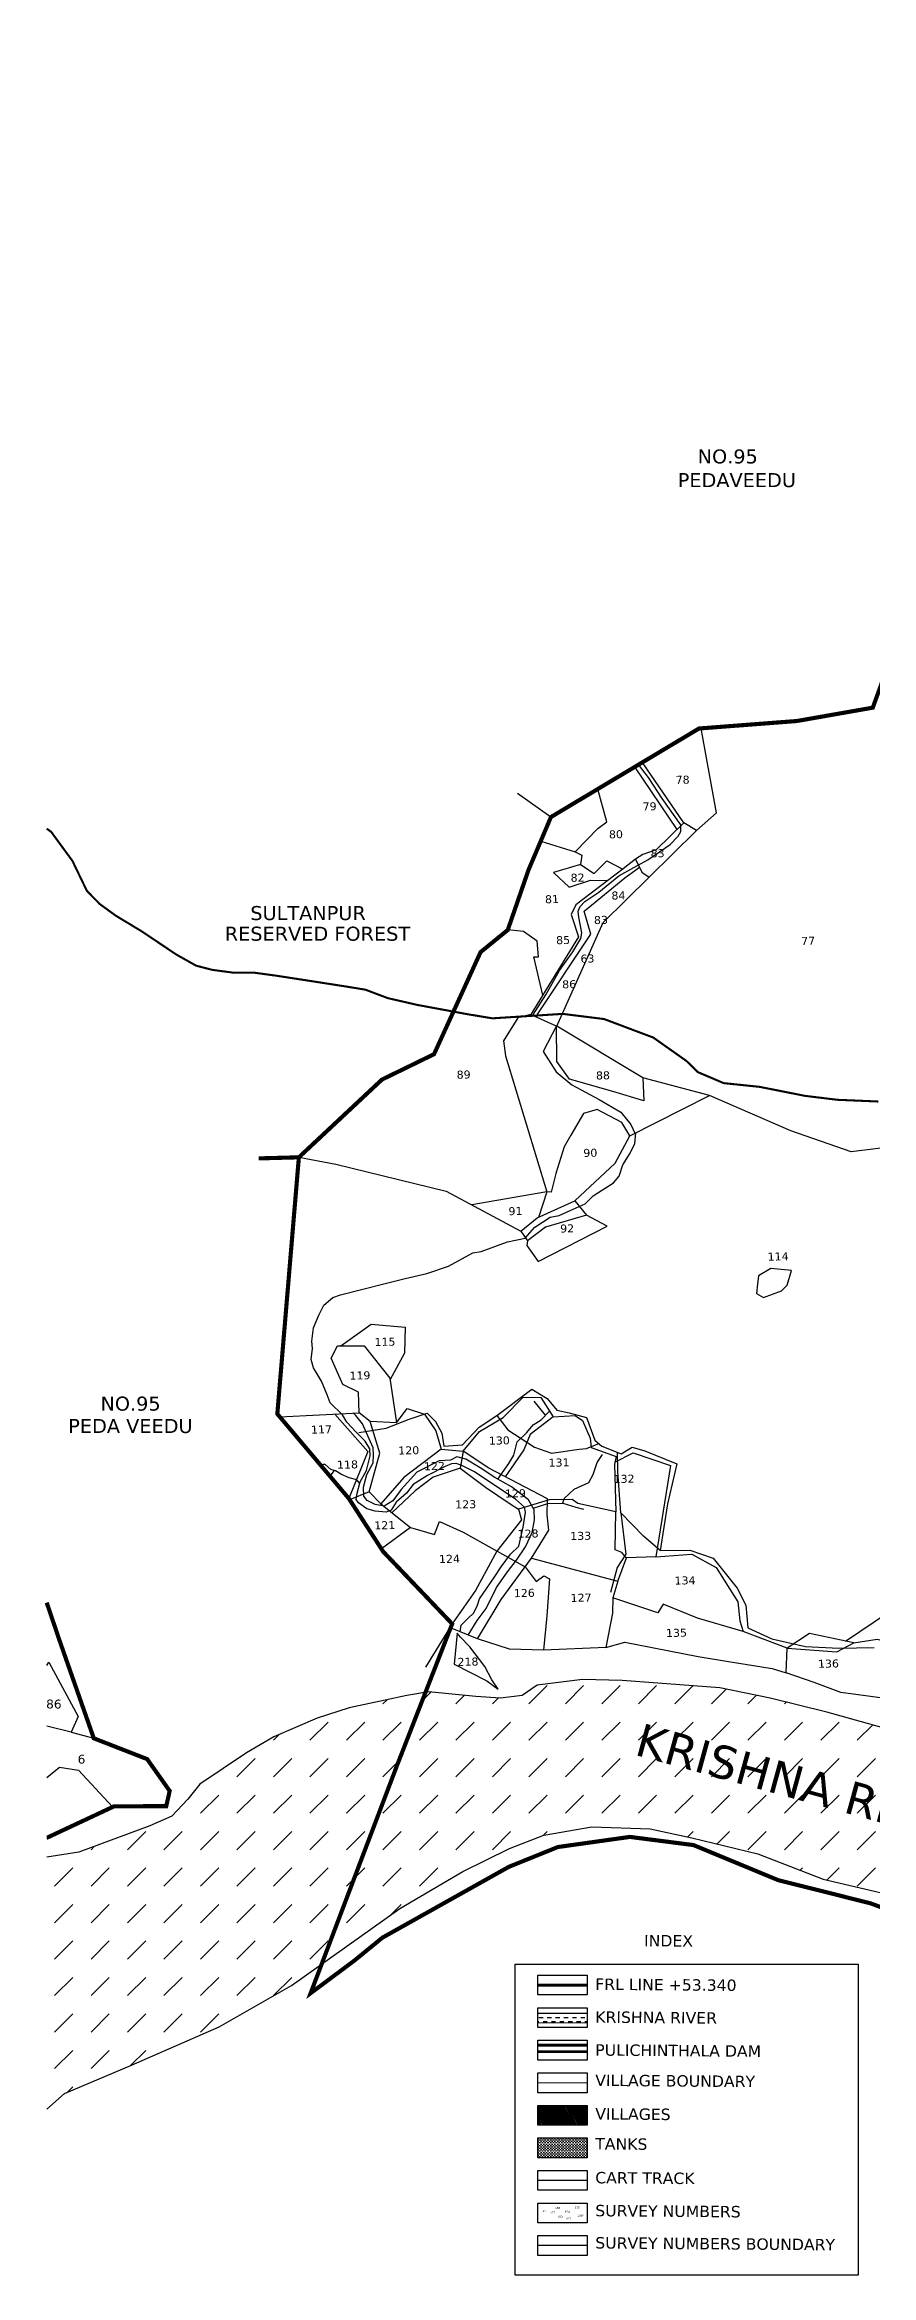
# Model space of a CAD drawing. Header units: inches. Extents: x 376334 to 382331, y 1846108 to 1851516.
# Drawn here: x 376334 to 378336, y 1846108 to 1851514 of the extents above; entities that cross this region are included whole.
import ezdxf

# ---------------------------------------------------------------- set-up
doc = ezdxf.new("R2010")
doc.units = ezdxf.units.IN
doc.header["$MEASUREMENT"] = 0
for name, color, linetype in [('BND', 6, 'Continuous'), ('FRL', 3, 'Continuous'), ('NALA', 4, 'Continuous'), ('ROAD', 1, 'Continuous'), ('ROADS', 50, 'Continuous'), ('SY.AREA', 7, 'Continuous'), ('TEXT', 7, 'Continuous'), ('VILLAGE AREA', 1, 'Continuous')]:
    doc.layers.add(name, color=color, linetype=linetype)
doc.styles.get("Standard").update_dxf_attribs({"font": 'verdana.ttf'})
doc.linetypes.add('FENCELINE2', pattern='A,0.25,-0.1,[132,ltypeshp.shx,S=0.1,R=0,X=-0.1,Y=0],-0.1,1', length=1.45)

msp = doc.modelspace()

# ---------------------------------------------------------------- hatches: boundary and pattern name
h = msp.add_hatch()
h.set_pattern_fill('DASH', color=4, scale=500, angle=45)
h.paths.add_polyline_path([(380024.5, 1846245.1), (380132.3, 1846108.4), (380896.9, 1846108.4), (380881.7, 1846142.1), (380609.3, 1846442.2), (380390.8, 1846651.7), (380281.8, 1846776.7), (380168.3, 1846846.2), (380063.9, 1846871.7), (380045.5, 1846872.8), (379796.1, 1846720.9), (379559.4, 1846581.7), (379594, 1846566.8), (379861.6, 1846395.3)])
h.paths.add_polyline_path([(379796.1, 1846720.9), (380045.5, 1846872.8), (379950.4, 1846878.6), (379704.1, 1846971.8), (379507.1, 1847032), (379182.5, 1847129.2), (378882.2, 1847227.8), (378763.4, 1847285.7), (378605.5, 1847358), (378396.6, 1847426.4), (378228.5, 1847472.7), (378090.9, 1847507.4), (377969.2, 1847532), (377732.5, 1847550.2), (377636.5, 1847552.4), (377526.7, 1847538.7), (377490.1, 1847513.6), (377437.5, 1847506.8), (377378.1, 1847511.3), (377263.7, 1847522.7), (377256.3, 1847521.5), (377187, 1847343.3), (377004.8, 1846862.9), (377193.7, 1846997.7), (377346.3, 1847086.8), (377459.5, 1847142.5), (377543.2, 1847175), (377659.5, 1847195.2), (377800.6, 1847190.5), (377901.4, 1847168.9), (378061.1, 1847130.1), (378219.3, 1847068.2), (378488.3, 1847005.6), (378706.8, 1846933.8), (378853.6, 1846904.2), (379034.7, 1846840.3), (379412.9, 1846644.8), (379559.4, 1846581.7)])
h.paths.add_polyline_path([(377187, 1847343.3), (377256.3, 1847521.5), (377211.1, 1847513.6), (377158.6, 1847502.2), (377071.7, 1847483.9), (376993.9, 1847458.8), (376888.7, 1847413.1), (376822.4, 1847374.3), (376710, 1847298.5), (376680.3, 1847261.9), (376641.4, 1847220.8), (376588.8, 1847198), (376416.8, 1847133.7), (376338.7, 1847121.7), (376338.7, 1846510.9), (376382.2, 1846548.7), (376544.5, 1846617.3), (376756.8, 1846710.8), (376931.6, 1846810.6), (377004.8, 1846862.9)])
h.paths.add_polyline_path([(377733.5, 1847354.7), (378638.9, 1847105.2), (378672, 1847225.1), (377766.5, 1847474.6)], flags=24)
h = msp.add_hatch()
h.set_pattern_fill('DASH', color=4, scale=80.853374)
h.set_pattern_definition([(0, (328089.206, 1598513.345), (10.10667175, 10.10667175), [10.10667175, -10.10667175])])
h.paths.add_polyline_path([(377528.3, 1846743.2), (377528.3, 1846720.2), (377647.9, 1846720.2), (377647.9, 1846743.2)])
h = msp.add_hatch()
h.set_pattern_fill('DASH', color=4, scale=26.951125)
h.set_pattern_definition([(0, (328089.2058, 1598513.345), (3.36889058, 3.36889058), [3.36889058, -3.36889058])])
h.paths.add_polyline_path([(377528.3, 1846441.2), (377528.3, 1846393.3), (377647.9, 1846393.3), (377647.9, 1846441.2)])
at = {"layer": 'VILLAGE AREA', "linetype": 'ByBlock'}
h = msp.add_hatch(dxfattribs=at)
h.set_pattern_fill('ANSI31', color=256, scale=23.918281, angle=68.5464)
h.set_pattern_definition([(113.5464313, (290110.3393, 1406146.967), (-2.740845584, -1.194395563), [])])
h.paths.add_polyline_path([(377647.9, 1846472.1), (377647.9, 1846520.1), (377528.3, 1846520.1), (377528.3, 1846472.1)])

# ---------------------------------------------------------------- linework, layer by layer
at = {"const_width": 0.285}
msp.add_lwpolyline([(376338.7, 1851513.8), (382330.9, 1851513.8), (382330.9, 1846108.4), (376338.7, 1846108.4)], close=True, dxfattribs=at)
at = {"color": 4}
for points in [[(378396.6, 1847426.4), (378228.5, 1847472.7), (378090.9, 1847507.4), (377969.2, 1847532), (377732.5, 1847550.2), (377636.5, 1847552.4), (377526.7, 1847538.7), (377490.1, 1847513.6), (377437.5, 1847506.8), (377378.1, 1847511.3), (377263.7, 1847522.7), (377211.1, 1847513.6), (377158.6, 1847502.2), (377071.7, 1847483.9), (376993.9, 1847458.8), (376888.7, 1847413.1), (376822.4, 1847374.3), (376710, 1847298.5), (376680.3, 1847261.9), (376641.4, 1847220.8), (376588.8, 1847198), (376416.8, 1847133.7), (376338.7, 1847121.7)], [(376338.7, 1846510.9), (376382.2, 1846548.7), (376544.5, 1846617.3), (376756.8, 1846710.8), (376931.6, 1846810.6), (377193.7, 1846997.7), (377346.3, 1847086.8), (377459.5, 1847142.5), (377543.2, 1847175), (377659.5, 1847195.2), (377800.6, 1847190.5), (377901.4, 1847168.9), (378061.1, 1847130.1), (378219.3, 1847068.2), (378488.3, 1847005.6), (378706.8, 1846933.8), (378853.6, 1846904.2), (379034.7, 1846840.3), (379412.9, 1846644.8), (379594, 1846566.8), (379861.6, 1846395.3), (380024.5, 1846245.1), (380132.3, 1846108.4)]]:
    msp.add_lwpolyline(points, dxfattribs=at)
at = {"color": 0}
for points in [[(377473.3, 1846862.7), (378304.6, 1846862.7), (378304.6, 1846108.4), (377473.3, 1846108.4)], [(377528.3, 1846835.6), (377647.9, 1846835.6), (377647.9, 1846787.7), (377528.3, 1846787.7)], [(377528.3, 1846756.8), (377647.9, 1846756.8), (377647.9, 1846708.8), (377528.3, 1846708.8)], [(377528.3, 1846677.9), (377647.9, 1846677.9), (377647.9, 1846629.9), (377528.3, 1846629.9)], [(377528.3, 1846599), (377647.9, 1846599), (377647.9, 1846551), (377528.3, 1846551)], [(377528.3, 1846520.1), (377647.9, 1846520.1), (377647.9, 1846472.1), (377528.3, 1846472.1)], [(377528.3, 1846441.2), (377647.9, 1846441.2), (377647.9, 1846393.3), (377528.3, 1846393.3)], [(377528.3, 1846362.4), (377647.9, 1846362.4), (377647.9, 1846314.4), (377528.3, 1846314.4)], [(377528.3, 1846283.5), (377647.9, 1846283.5), (377647.9, 1846235.5), (377528.3, 1846235.5)], [(377528.3, 1846204.6), (377647.9, 1846204.6), (377647.9, 1846156.6), (377528.3, 1846156.6)]]:
    msp.add_lwpolyline(points, close=True, dxfattribs=at)
at = {"color": 4, "const_width": 2.7}
for points in [[(377647.9, 1846743.2), (377528.3, 1846743.2)], [(377647.9, 1846720.2), (377528.3, 1846720.2)]]:
    msp.add_lwpolyline(points, dxfattribs=at)
at = {"color": 0, "linetype": 'FENCELINE2', "ltscale": 80, "const_width": 7.18}
for points in [[(377647.9, 1846666), (377528.3, 1846666)], [(377647.9, 1846650.4), (377528.3, 1846650.4)]]:
    msp.add_lwpolyline(points, dxfattribs=at)
at = {"layer": 'BND', "lineweight": 30}
for points, const_width in [([(376949.5, 1848817.6), (377150.8, 1849006), (377276.9, 1849067.5), (377389.6, 1849314.8), (377455.5, 1849368.5), (377505.7, 1849513.9), (377560.1, 1849642.2), (377918.7, 1849856.7), (378155.9, 1849874.9), (378339.6, 1849907.2), (378363.7, 1849973.6)], 10), ([(378429.8, 1846973.9), (378334, 1847009.9), (378110.5, 1847066), (377905.3, 1847151), (377751.3, 1847170.8), (377577, 1847146.3), (377458.2, 1847098.3), (377152, 1846926.7), (377082.8, 1846870.2), (376978, 1846792.1), (377187, 1847343.3), (377320.8, 1847687.1), (377153.7, 1847862.1), (377070.7, 1847990.6), (376897.3, 1848195.9), (376949.5, 1848817.6), (376852.3, 1848815)], 10), ([(376338.7, 1847169.1), (376340.4, 1847169.3), (376501.7, 1847244.8), (376628.3, 1847245.4), (376636.6, 1847282.1), (376582.1, 1847359.3), (376452.8, 1847409.7), (376369.6, 1847647.3), (376338.7, 1847738.5)], 10), ([(377647.9, 1846575), (377528.3, 1846575)], 2.39)]:
    msp.add_lwpolyline(points, dxfattribs=dict(at, const_width=const_width))
at = {"layer": 'BND'}
for points in [[(377560.1, 1849642.2), (377479.3, 1849699.4)], [(377320.8, 1847687.1), (377256.4, 1847582.4)]]:
    msp.add_lwpolyline(points, dxfattribs=at)
at = {"layer": 'FRL', "color": 84, "const_width": 7.18}
msp.add_lwpolyline([(377647.9, 1846811.7), (377528.3, 1846811.7)], dxfattribs=at)
at = {"layer": 'NALA'}
for points in [[(377516.3, 1849161.7), (377547.4, 1849211.4), (377581, 1849270), (377613.4, 1849315.6), (377632.3, 1849347.9), (377634.9, 1849361.7), (377627.6, 1849399.2), (377625.9, 1849414.1), (377630.8, 1849425.7), (377642.1, 1849437.6), (377675.7, 1849460), (377724.2, 1849499.4), (377760.7, 1849519.7), (377794.4, 1849538.5), (377848.7, 1849575.8), (377868.6, 1849595.8), (377874.9, 1849606.8), (377874.5, 1849623.4), (377829.8, 1849686.7), (377796.1, 1849738.2), (377772.3, 1849769.1)], [(377340.4, 1847667.7), (377342.5, 1847683.7), (377359.8, 1847700.6), (377372.7, 1847712.8), (377381.4, 1847730), (377387.3, 1847747.8), (377422.7, 1847799.7), (377439.2, 1847825.1), (377462.5, 1847856.3), (377482.1, 1847875.3), (377493.1, 1847921), (377498.6, 1847957.5), (377496.1, 1847970), (377474.1, 1847988.9), (377429, 1848019.2), (377374.8, 1848055.6), (377344.6, 1848070.5), (377330.3, 1848075.4), (377319.5, 1848075.1), (377303.7, 1848068), (377260.9, 1848046.6), (377226, 1848024.9), (377210.5, 1848003.5), (377185.4, 1847981.9), (377172.7, 1847962.3), (377160.8, 1847957.5), (377134, 1847959.8), (377114.5, 1847966.2), (377094.3, 1847980), (377088.5, 1847988.4), (377091, 1848003.8), (377097.8, 1848031.3), (377113.2, 1848058.9), (377122.1, 1848094.4), (377121.2, 1848110.8), (377110, 1848129.9), (377087.9, 1848151.7), (377065.5, 1848176.1), (377054.9, 1848193.5), (377025.2, 1848223), (377018, 1848242.2), (377004.2, 1848275.5), (376985.3, 1848307.5), (376979.2, 1848327.8), (376982.7, 1848354.7), (376980.6, 1848372.2), (376985.1, 1848404.6), (376997.6, 1848435.5), (377010.2, 1848459.7), (377032, 1848478.3), (377050.6, 1848484.4), (377098.2, 1848496.2), (377161.6, 1848512.9), (377206.9, 1848524.1), (377259.6, 1848536), (377311.6, 1848553.5), (377371.2, 1848585.8), (377391.1, 1848589.1), (377454.9, 1848613.1), (377498, 1848622), (377520.8, 1848648.1), (377558.4, 1848672.7), (377580, 1848676.6), (377606.5, 1848689.1), (377643.1, 1848705.2), (377662.6, 1848724.4), (377685.1, 1848739.1), (377711.2, 1848755.9), (377725.1, 1848772.1), (377734.2, 1848799.6), (377751.9, 1848827.8), (377763.3, 1848851.4), (377765.9, 1848877.2)], [(377431.3, 1848037.9), (377457.7, 1848075.6), (377469.9, 1848095.6), (377477.9, 1848128.1), (377502, 1848150.7), (377517.4, 1848169.2), (377536.1, 1848181.4), (377556.5, 1848202.7)], [(377556.5, 1848202.7), (377546.9, 1848192.7), (377519.3, 1848226.8)], [(377359.5, 1847659.8), (377381.1, 1847695.4), (377403.3, 1847724.3), (377428.4, 1847774.9), (377454.9, 1847813.5), (377476.6, 1847841.3), (377498.1, 1847873.4), (377514.5, 1847908.4), (377520.1, 1847939.2), (377519.6, 1847963.1), (377505.4, 1847987.8), (377464.9, 1848019.4), (377424.1, 1848041.9), (377388.3, 1848065), (377354, 1848086.2), (377332.2, 1848092), (377316.5, 1848083.7), (377289.2, 1848082), (377235.1, 1848054.7), (377197.3, 1848012.4), (377177.3, 1847985.3), (377156, 1847972.3), (377134.3, 1847975.9), (377114.7, 1847985.7), (377106.5, 1847996.3), (377106.1, 1848017.9), (377114, 1848048.8), (377129.3, 1848077.6), (377130.6, 1848095.8), (377129.1, 1848114), (377103.4, 1848172), (377087.7, 1848192.1), (377081.6, 1848197.5)], [(377588.5, 1847979.2), (377592.3, 1847990.5), (377616.7, 1848013.5), (377651.7, 1848029.5), (377662.5, 1848049), (377672.4, 1848078), (377684.8, 1848097.5)], [(377096.8, 1848027.2), (377089.9, 1848036.1), (377071.3, 1848040.6), (377053, 1848049), (377038.6, 1848057.5), (377027.3, 1848061.1), (377012.9, 1848073.1), (377008, 1848073), (377002.8, 1848071)], [(377034.9, 1848058.7), (377024.8, 1848044.9)], [(377517.1, 1847967.6), (377552.4, 1847978.5), (377588.5, 1847979.2), (377620, 1847969.5), (377638.6, 1847965)]]:
    msp.add_lwpolyline(points, dxfattribs=at)
at = {"layer": 'ROAD'}
for points in [[(377094.9, 1848150.4), (377161.3, 1848161), (377217, 1848182.8), (377260.3, 1848197.4), (377280.2, 1848177.2), (377295.8, 1848148.9), (377301, 1848118), (377345.7, 1848121.2), (377386.1, 1848163.3), (377429.1, 1848191.7), (377513.8, 1848255.4), (377551, 1848233.3), (377574.5, 1848205.1), (377604.5, 1848198.8), (377646.1, 1848187.1), (377666.7, 1848132.5), (377683.1, 1848117.9), (377730.5, 1848099.4), (377756.6, 1848114.9), (377787.7, 1848106.3), (377865.3, 1848074.7), (377842, 1847977.9), (377824.3, 1847864.5), (377896.5, 1847866), (377953.2, 1847846.5), (378010.9, 1847773.2), (378032.4, 1847732.4), (378037, 1847677.4), (378094.9, 1847651.1), (378176.8, 1847632.2), (378257.2, 1847628.1), (378343.2, 1847629.9)], [(377429.1, 1848191.7), (377455.5, 1848157.2), (377520.1, 1848115), (377561.6, 1848100.4), (377628.2, 1848110.3), (377646.1, 1848112.2), (377675.9, 1848124.3)], [(377824.3, 1847864.5), (377784.2, 1847899.6), (377729.1, 1847955.8), (377722.5, 1848055.4), (377721, 1848103.1)], [(377729.1, 1847955.8), (377741.5, 1847856.3), (377720.4, 1847823.8), (377704.5, 1847762.7)], [(377647.9, 1846338.4), (377528.3, 1846338.4)]]:
    msp.add_lwpolyline(points, dxfattribs=at)
at = {"layer": 'ROAD', "color": 0}
msp.add_lwpolyline([(377647.9, 1846180.6), (377528.3, 1846180.6)], dxfattribs=at)
at = {"layer": 'ROADS', "color": 40, "const_width": 5}
msp.add_lwpolyline([(376338.7, 1849614.1), (376349.6, 1849606.2), (376401, 1849535.9), (376436.3, 1849462.8), (376467.6, 1849431.1), (376505.2, 1849403.7), (376568.5, 1849365.4), (376652.5, 1849309.1), (376700.4, 1849282.1), (376739.1, 1849272), (376791.6, 1849264.9), (376842.1, 1849264.9), (376894.9, 1849257.7), (376957.7, 1849248), (377065.7, 1849231.2), (377110.7, 1849223.8), (377165.2, 1849203.3), (377235.5, 1849187.1), (377358.9, 1849164.2), (377418.4, 1849154.4), (377588.7, 1849165.2), (377688.9, 1849152.6), (377807.8, 1849107.9), (377888.8, 1849050.7), (377915.4, 1849024.3), (377978.3, 1848997.4), (378065.2, 1848988.4), (378175.6, 1848966.5), (378253.9, 1848957), (378353.2, 1848952.8)], dxfattribs=at)
at = {"layer": 'SY.AREA'}
for points in [[(377912.8, 1849609.3), (377961.1, 1849652), (377924, 1849857.1)], [(377882.1, 1849627.8), (377781.5, 1849774.7)], [(377865.5, 1849611.7), (377763.4, 1849763.8)], [(377535.2, 1849583.5), (377618.5, 1849557.7), (377673.3, 1849614.1), (377695.4, 1849630.3), (377673.3, 1849709.9)], [(377782.4, 1849010.3), (377574, 1849135.3), (377686.8, 1849386.6), (377798.2, 1849496.8), (377912.8, 1849609.3), (377882.1, 1849627.8), (377814.8, 1849562.4), (377782.4, 1849551.6), (377764.6, 1849540), (377779.9, 1849508.8), (377798.2, 1849496.8)], [(377618.5, 1849557.7), (377634.5, 1849549.4), (377631.7, 1849527), (377665.1, 1849505.4), (377695.4, 1849536.2), (377733.9, 1849516.2)], [(377764.6, 1849540), (377734.8, 1849516.9), (377620.7, 1849429.1), (377608.8, 1849406.4), (377626.8, 1849351.7), (377511.5, 1849163.8), (377574, 1849135.3)], [(377523.4, 1849158.4), (377657.1, 1849358.2), (377640.7, 1849414.2), (377739.3, 1849494.5), (377774.2, 1849520.6)], [(377631.7, 1849527), (377566.2, 1849507.9), (377603.9, 1849471.9), (377655.5, 1849489.4), (377697.7, 1849488.3)], [(377540.1, 1849210.4), (377518.4, 1849303.2), (377530.2, 1849303.4), (377526.9, 1849341.2), (377493.6, 1849364.9), (377455.5, 1849368.5)], [(377511.5, 1849163.8), (377480.2, 1849155.3), (377445.3, 1849099.5), (377450.3, 1849063.8), (377550.4, 1848734.1)], [(377751.1, 1848869.7), (377944.1, 1848967.6), (377782.4, 1849010.3), (377784.7, 1848954.2), (377710, 1848977.4), (377604.8, 1849006.6), (377574.6, 1849049.8), (377573.9, 1849136.4), (377541.5, 1849073.9), (377572.9, 1849025.1), (377610.7, 1848993.3), (377676.6, 1848957.6), (377729, 1848927.2), (377753.3, 1848897.3), (377763.4, 1848875.9)], [(378812.4, 1849038.5), (378634.3, 1849034.5), (378556, 1848863.9), (378287.2, 1848831), (378141, 1848881.4), (377944.1, 1848967.6)], [(377618.3, 1848711.9), (377715.4, 1848803.8), (377751.1, 1848869.7), (377731.4, 1848901.9), (377672.2, 1848933.3), (377638.7, 1848923.6), (377608.3, 1848871.3), (377592, 1848842.8), (377571.9, 1848778.4), (377560.5, 1848733.2), (377550.4, 1848734.1), (377530.2, 1848672.1)], [(376949.5, 1848817.6), (377039.4, 1848801), (377306.2, 1848735.7), (377487.1, 1848638.4), (377503.3, 1848615.1), (377501.3, 1848603.8), (377529.1, 1848565.1), (377696.1, 1848650.6), (377646, 1848677.6), (377546.5, 1848648.6), (377503.3, 1848615.1)], [(377550.4, 1848734.1), (377368.4, 1848702.3)], [(377487.1, 1848638.4), (377526.9, 1848670.7), (377618.3, 1848711.9), (377646, 1848677.6)], [(377051.4, 1848360.5), (377124.5, 1848413), (377206.8, 1848405.8), (377205.4, 1848343.3), (377170.6, 1848279)], [(376903, 1848189.1), (377095.9, 1848198.2), (377094, 1848248.2), (377056.1, 1848267), (377027.9, 1848330.7), (377043.4, 1848360.4), (377107.7, 1848360.9), (377170, 1848282.7), (377185.7, 1848174.2), (377122.2, 1848177.4), (377095.9, 1848198.2)], [(377185.7, 1848174.2), (377211.9, 1848209.3), (377254.2, 1848195), (377281, 1848154.5), (377294.4, 1848110.2), (377203.8, 1848041.4), (377148, 1847977.8), (377119.7, 1848006.6), (377072.4, 1847987.9)], [(377294.4, 1848110.2), (377347.4, 1848105.7), (377387.3, 1848153.1), (377444.7, 1848187.3), (377492.8, 1848236.5), (377535.7, 1848235.6), (377565.2, 1848188.9), (377509.8, 1848145.8), (377494.5, 1848108.9), (377449.3, 1848043.6)], [(377036.3, 1848195.4), (377116.8, 1848104.7), (377070.7, 1847990.6)], [(377119.7, 1848006.6), (377145.4, 1848100.8), (377122.2, 1848177.4)], [(377565.2, 1848188.9), (377618.7, 1848191.8), (377636.8, 1848179.7), (377654.7, 1848137.2), (377657.9, 1848114.1), (377718.1, 1848093), (377714.1, 1848074.2), (377717.5, 1847958.6)], [(377512.7, 1847846.4), (377554.9, 1847914.1), (377550.7, 1847951.1), (377551.7, 1847990.3), (377409.9, 1848064.1), (377347.4, 1848105.7), (377340.2, 1848064.5), (377401.9, 1848018.5), (377461.7, 1847977.8), (377481.6, 1847964.7)], [(377715.1, 1848079.2), (377759.6, 1848101.7), (377849.5, 1848070.6), (377813.9, 1847849.5), (377743.1, 1847846.7)], [(377340.2, 1848064.5), (377274.6, 1848042.6), (377231.5, 1848009.6), (377174.9, 1847956.4)], [(377721.9, 1847790.9), (377743.1, 1847846.7), (377732.1, 1847859.9), (377715.9, 1847866.7), (377717.5, 1847958.6), (377625.1, 1847978.4), (377611.5, 1847988.8), (377556.1, 1847987.6), (377481.6, 1847964.7), (377488.4, 1847938.9), (377429.4, 1847863.3), (377377.6, 1847768), (377320.8, 1847687.1)], [(377148, 1847977.8), (377219.7, 1847920.9), (377149.3, 1847868.9)], [(377219.7, 1847920.9), (377278.1, 1847903.4), (377290, 1847934.9), (377347.7, 1847909.3), (377497.7, 1847825), (377524.3, 1847789.8), (377542.8, 1847803.6), (377556.3, 1847795.8), (377550.5, 1847706.7), (377542.4, 1847623.6), (377459.3, 1847625.4), (377381.9, 1847650.6), (377317, 1847677.3)], [(377381.9, 1847650.6), (377439.8, 1847746.4), (377512.7, 1847846.4), (377721.9, 1847790.9), (377710.2, 1847750.5), (377709.2, 1847713), (377693.1, 1847629.7), (377542.4, 1847623.6)], [(377813.9, 1847849.5), (377901.3, 1847855.7), (377960, 1847824), (378012.7, 1847740.6), (378017.3, 1847694.3), (378025.8, 1847668.6), (377915.3, 1847701.1), (377831.6, 1847735), (377818.6, 1847713.4), (377710.2, 1847750.5)], [(378273.2, 1847645.4), (378446.9, 1847762), (378560.3, 1847807.2), (378711.8, 1847822.8), (378673, 1847756), (378644.3, 1847715.2), (378631.6, 1847635.4)], [(377693.1, 1847629.7), (377738.8, 1847643), (377916.4, 1847608.3), (377989.9, 1847595.6), (378095.6, 1847579), (378129.7, 1847568.1), (378132.1, 1847628), (378025.8, 1847668.6)], [(378293.4, 1847641.1), (378186.4, 1847663.8), (378132.1, 1847628)], [(378132.1, 1847628), (378252.8, 1847618.9), (378293.4, 1847641.1), (378350.4, 1847650.3), (378514.2, 1847609.7), (378489.9, 1847489.7), (378262.4, 1847520.6), (378197.6, 1847545.1), (378129.7, 1847568.1)], [(376338.7, 1847586.1), (376343.7, 1847594.1), (376414.8, 1847462.9), (376397.6, 1847424.7), (376338.7, 1847439)], [(376397.6, 1847424.7), (376452.8, 1847409.7)], [(376338.7, 1847315), (376369.9, 1847339.4), (376416, 1847332.2), (376498.4, 1847243.3)]]:
    msp.add_lwpolyline(points, dxfattribs=at)
for points in [[(378057.8, 1848487.7), (378074.6, 1848477.6), (378118.2, 1848494.3), (378131.9, 1848507.7), (378142.6, 1848543), (378092.5, 1848548.1), (378063, 1848530.8), (378060.8, 1848510.6)], [(377333.3, 1847664.2), (377325.8, 1847589.7), (377405, 1847549.2), (377432.4, 1847528.9), (377416.8, 1847551.7), (377399.8, 1847584), (377363.8, 1847631.6), (377341.4, 1847654.8)]]:
    msp.add_lwpolyline(points, close=True, dxfattribs=at)

# ---------------------------------------------------------------- texts
at = {"layer": 'TEXT', "color": 0}
for s, p in [('NO.95', (377915.4, 1850499)), ('PEDAVEEDU', (377867.2, 1850441.6)), ('NO.95', (376468.9, 1848203.8)), ('PEDA VEEDU', (376390.9, 1848149.6))]:
    msp.add_text(s, height=34, dxfattribs=at).set_placement(p)
at = {"layer": 'TEXT'}
for s, height, rotation, p in [('78', 19.39, 1.1904, (377862.3, 1849722.5)), ('79', 19.39, 1.1904, (377782.4, 1849658.1)), ('80', 19.39, 1.1904, (377700.8, 1849590.4)), ('83', 19.39, 1.1904, (377801.7, 1849544.3)), ('82', 19.39, 1.1904, (377607.9, 1849485.2)), ('81', 19.39, 1.1904, (377545.9, 1849433.1)), ('84', 19.39, 1.1904, (377706.8, 1849442.1)), ('83', 19.39, 1.1904, (377664.4, 1849382.7)), ('85', 19.39, 1.1904, (377572.8, 1849334)), ('77', 19.39, 1.1904, (378166.4, 1849332.2)), ('63', 19.39, 1.1904, (377631.8, 1849289.2)), ('86', 19.39, 1.1904, (377587.5, 1849226.9)), ('89', 19.39, 1.1904, (377331.9, 1849008.1)), ('88', 19.39, 1.1904, (377669.3, 1849006.1)), ('90', 19.39, 1.1904, (377638.7, 1848818.5)), ('91', 19.39, 1.1904, (377457.4, 1848677.3)), ('92', 19.39, 1.1904, (377582.6, 1848635.2)), ('114', 19.39, 1.1904, (378085.2, 1848567.1)), ('115', 19.39, 1.1904, (377132.8, 1848360.3)), ('119', 19.39, 1.1904, (377072.1, 1848278.8)), ('117', 19.39, 1.1904, (376979.1, 1848148)), ('120', 19.39, 1.1904, (377190.5, 1848097.3)), ('130', 19.39, 1.1904, (377409.8, 1848121.2)), ('118', 19.39, 1.1904, (377042.1, 1848062.9)), ('122', 19.39, 1.1904, (377252.7, 1848059.2)), ('131', 19.39, 1.1904, (377554.4, 1848067.8)), ('132', 19.39, 1.1904, (377711.9, 1848028.3)), ('123', 19.39, 1.1904, (377328.4, 1847966.5)), ('129', 19.39, 1.1904, (377448.9, 1847993.1)), ('121', 19.39, 1.1904, (377132.4, 1847915.8)), ('128', 19.39, 1.1904, (377479.5, 1847895.5)), ('133', 19.39, 1.1904, (377607, 1847890.1)), ('124', 19.39, 1.1904, (377289.1, 1847834.4)), ('126', 19.39, 1.1904, (377470.3, 1847751.6)), ('134', 19.39, 1.1904, (377859.8, 1847782.2)), ('127', 19.39, 1.1904, (377608, 1847740.2)), ('135', 19.39, 1.1904, (377839, 1847655.2)), ('218', 19.39, 1.1904, (377333.9, 1847585.1)), ('136', 19.39, 1.1904, (378207.1, 1847580.5)), ('86', 21.49, 359.5381, (376337.2, 1847482.2)), ('6', 21.5, 359.5381, (376413.6, 1847348.5)), ('25', 4.68, 1.2022, (377540.1, 1846262.2)), ('577', 4.68, 1.2022, (377558.1, 1846258.3)), ('183', 4.68, 1.2022, (377570.3, 1846269.2)), ('854', 4.68, 1.2022, (377593.3, 1846259.9)), ('112', 4.68, 1.2022, (377617.4, 1846270.7)), ('183', 4.68, 1.2022, (377576.1, 1846247.9)), ('203', 4.68, 1.2022, (377596, 1846243.7)), ('1004', 4.68, 1.2022, (377624.4, 1846250.6))]:
    msp.add_text(s, height=height, rotation=rotation, dxfattribs=at).set_placement(p)
for s, height, p in [('SULTANPUR', 34, (376831.9, 1849392.5)), ('SULTANPUR', 34, (376831.9, 1849392.5)), ('RESERVED FOREST', 34.004, (376770, 1849342.5)), ('RESERVED FOREST', 34.004, (376770, 1849342.5))]:
    msp.add_text(s, height=height, dxfattribs=at).set_placement(p)
at = {"layer": 'TEXT', "color": 4}
msp.add_text('KRISHNA RIVER', height=80, rotation=344.5932, dxfattribs=at).set_placement((377759.4, 1847370.6))
at = {"layer": 'TEXT', "color": 0}
for s, p in [('INDEX', (377785.5, 1846905.8)), ('FRL LINE +53.340', (377667.3, 1846800.2)), ('KRISHNA RIVER', (377667.3, 1846720.6)), ('PULICHINTHALA DAM', (377667.3, 1846640.9)), ('VILLAGE BOUNDARY', (377667.3, 1846567.4)), ('VILLAGES', (377667.3, 1846486.1)), ('TANKS', (377667.3, 1846413.5)), ('CART TRACK', (377667.3, 1846331.4)), ('SURVEY NUMBERS', (377667.3, 1846251.6)), ('SURVEY NUMBERS BOUNDARY', (377667.3, 1846173.5))]:
    msp.add_text(s, height=27.63, rotation=359.5381, dxfattribs=at).set_placement(p)

doc.saveas('drawing.dxf')
